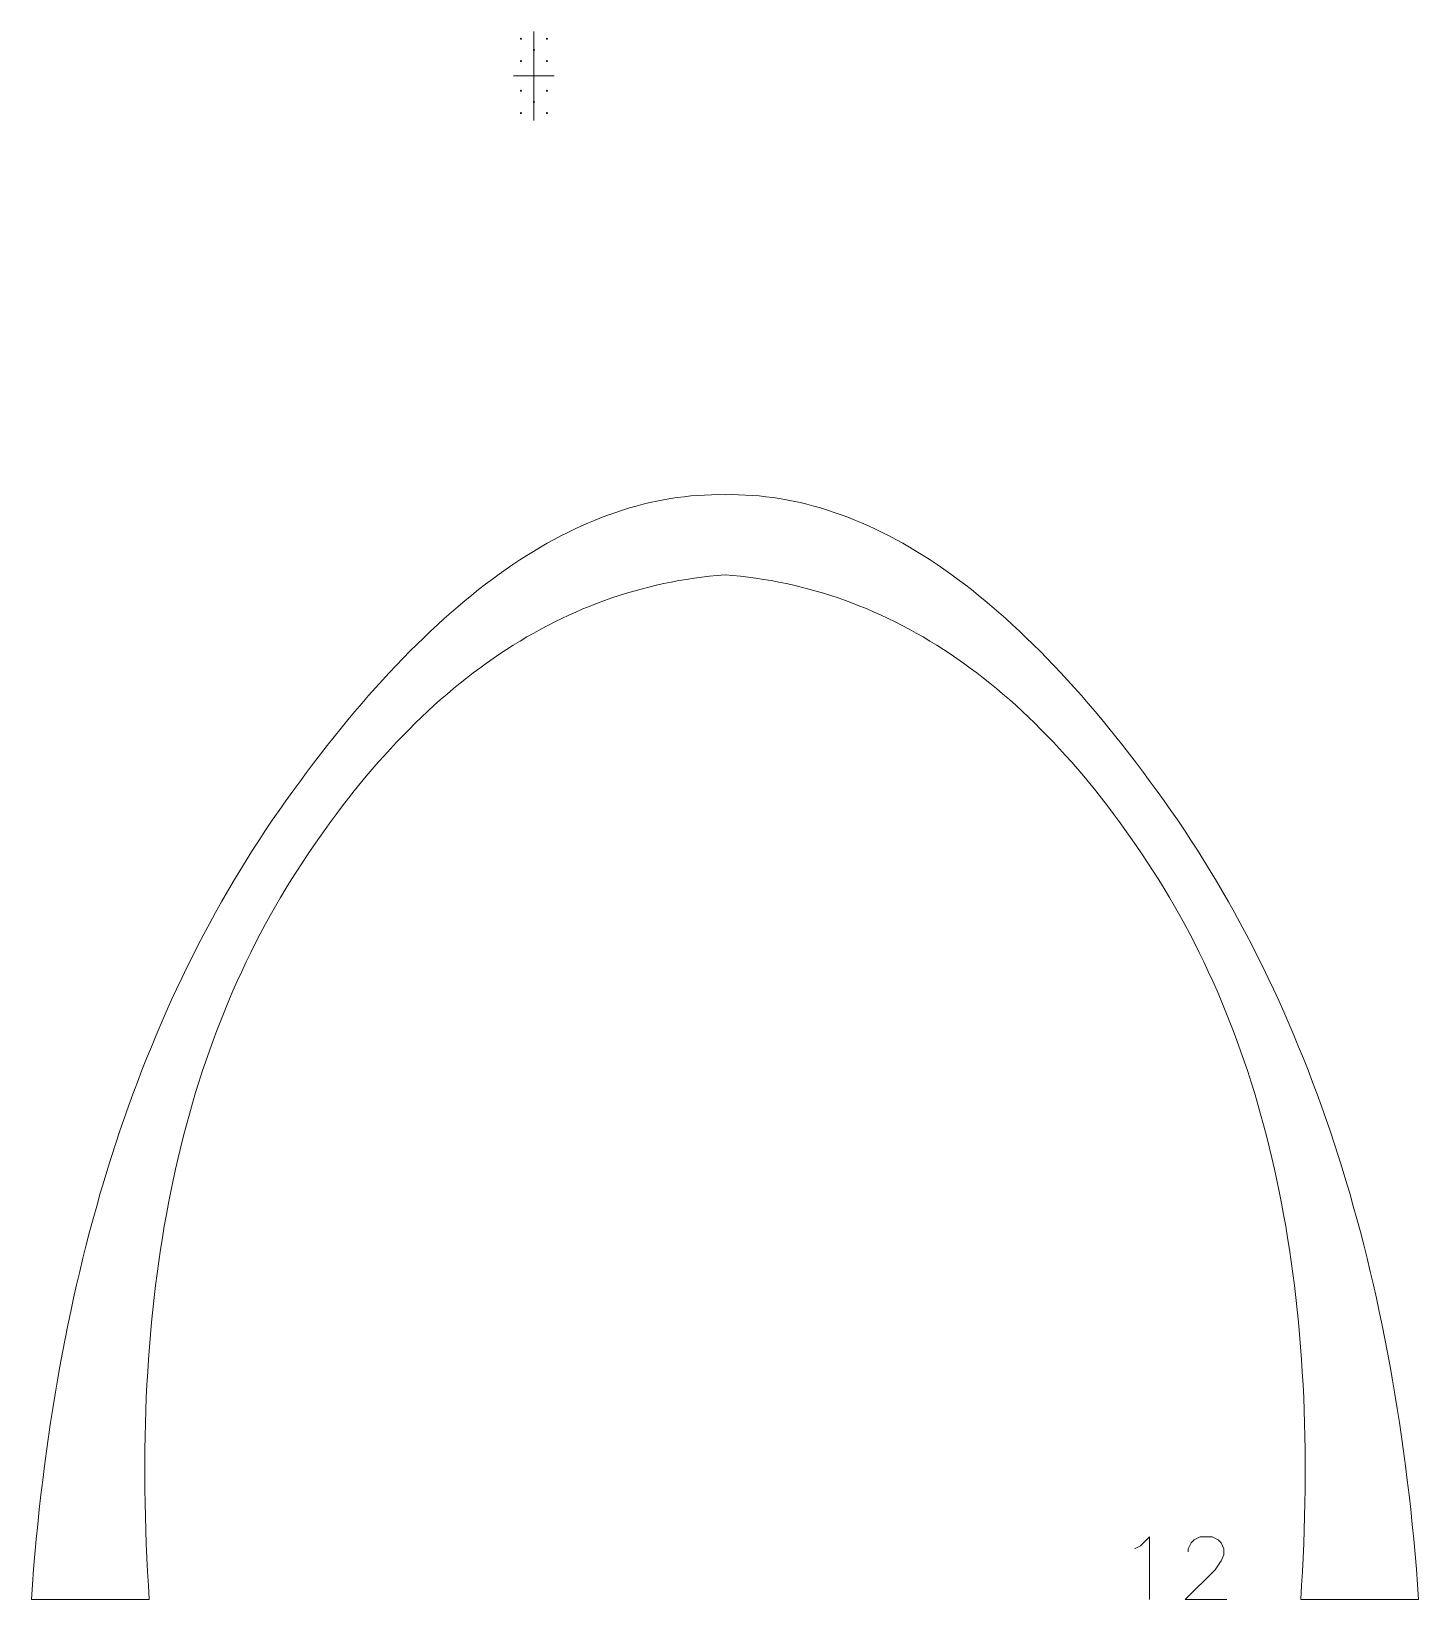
# Model space of a CAD drawing. Extents: x 0 to 8043, y -128 to 1090.
# Drawn here: x 1282.1 to 1469.1, y 3.8 to 215.1 of the extents above; entities that cross this region are included whole.
import ezdxf

# ---------------------------------------------------------------- set-up
doc = ezdxf.new("R2010")
doc.units = 0
doc.header["$MEASUREMENT"] = 0
doc.layers.get('0').update_dxf_attribs({"linetype": 'CONTINUOUS', "lineweight": 9})
doc.layers.add('Drilling', color=7, linetype='CONTINUOUS', lineweight=13)

msp = doc.modelspace()

# ---------------------------------------------------------------- linework, layer by layer
msp.add_lwpolyline([(1375.59633, 152.65727), (1376.5185, 152.66348), (1377.4375, 152.64904), (1378.35668, 152.61396), (1379.27604, 152.55822), (1380.19557, 152.48183), (1381.11528, 152.3848), (1382.03516, 152.26712), (1382.95521, 152.12878), (1383.87544, 151.9698), (1384.79585, 151.79017), (1385.71642, 151.58988), (1386.63718, 151.36895), (1387.55811, 151.12737), (1388.47921, 150.86514), (1389.40049, 150.58227), (1390.32194, 150.27874), (1391.24357, 149.95456), (1392.16537, 149.60973), (1393.08734, 149.24426), (1394.00949, 148.85813), (1394.93182, 148.45136), (1395.85432, 148.02393), (1396.777, 147.57586), (1397.69985, 147.10714), (1398.62287, 146.61777), (1399.54607, 146.10774), (1400.46944, 145.57707), (1401.39299, 145.02575), (1402.31671, 144.45379), (1403.24061, 143.86117), (1404.16468, 143.2479), (1405.08893, 142.61398), (1406.01335, 141.95942), (1406.93795, 141.2842), (1407.86272, 140.58834), (1408.78767, 139.87182), (1409.71279, 139.13466), (1410.63808, 138.37684), (1411.56355, 137.59838), (1412.4892, 136.79927), (1413.41502, 135.97951), (1414.34101, 135.1391), (1415.26718, 134.27804), (1416.19352, 133.39633), (1417.12004, 132.49397), (1418.04673, 131.57097), (1418.9736, 130.62731), (1419.90064, 129.663), (1420.82786, 128.67805), (1421.75525, 127.67244), (1422.68282, 126.64619), (1423.61056, 125.59929), (1424.53847, 124.53173), (1425.46656, 123.44353), (1426.39483, 122.33468), (1427.32327, 121.20518), (1428.25188, 120.05503), (1429.18067, 118.88423), (1430.10963, 117.69278), (1431.03877, 116.48068), (1431.96809, 115.24794), (1432.89757, 113.99454), (1433.82723, 112.72049), (1434.75707, 111.4258), (1435.68084, 110.1149), (1436.59229, 108.79223), (1437.49144, 107.45779), (1438.37826, 106.11159), (1439.25278, 104.75362), (1440.11499, 103.38389), (1440.96488, 102.00238), (1441.80246, 100.60911), (1442.62772, 99.20408), (1443.44068, 97.78727), (1444.24132, 96.3587), (1445.02965, 94.91837), (1445.80566, 93.46626), (1446.56937, 92.00239), (1447.32076, 90.52675), (1448.05983, 89.03935), (1448.7866, 87.54018), (1449.50105, 86.02924), (1450.20319, 84.50654), (1450.89302, 82.97206), (1451.57054, 81.42583), (1452.23574, 79.86782), (1452.88863, 78.29805), (1453.52921, 76.71651), (1454.15747, 75.1232), (1454.77343, 73.51813), (1455.37707, 71.90129), (1455.96839, 70.27268), (1456.54741, 68.63231), (1457.11411, 66.98017), (1457.6685, 65.31626), (1458.21058, 63.64059), (1458.74034, 61.95315), (1459.2578, 60.25394), (1459.76293, 58.54297), (1460.25576, 56.82023), (1460.73628, 55.08572), (1461.20448, 53.33945), (1461.66037, 51.5814), (1462.10394, 49.8116), (1462.53521, 48.03002), (1462.95416, 46.23668), (1463.3608, 44.43157), (1463.75512, 42.61469), (1464.13714, 40.78605), (1464.50684, 38.94564), (1464.86423, 37.09346), (1465.2093, 35.22952), (1465.54207, 33.35381), (1465.86252, 31.46634), (1466.17066, 29.56709), (1466.46648, 27.65608), (1466.74999, 25.7333), (1467.0212, 23.79876), (1467.28008, 21.85245), (1467.52666, 19.89437), (1467.76092, 17.92453), (1467.98287, 15.94291), (1468.19251, 13.94954), (1468.38983, 11.94439), (1468.57485, 9.92748), (1468.74755, 7.8988), (1468.90793, 5.85836), (1469.05601, 3.80614), (1453.16488, 3.80613), (1453.28793, 5.70211), (1453.39721, 7.58658), (1453.49272, 9.45955), (1453.57447, 11.32102), (1453.64245, 13.17098), (1453.69666, 15.00944), (1453.73711, 16.83639), (1453.76379, 18.65185), (1453.77671, 20.4558), (1453.77585, 22.24824), (1453.76124, 24.02918), (1453.73285, 25.79862), (1453.6907, 27.55656), (1453.63478, 29.30299), (1453.5651, 31.03792), (1453.48165, 32.76135), (1453.38443, 34.47327), (1453.27345, 36.17369), (1453.14869, 37.86261), (1453.01018, 39.54002), (1452.85789, 41.20593), (1452.69184, 42.86034), (1452.51203, 44.50324), (1452.31845, 46.13464), (1452.1111, 47.75454), (1451.88998, 49.36293), (1451.6551, 50.95982), (1451.40645, 52.5452), (1451.14403, 54.11909), (1450.86785, 55.68147), (1450.5779, 57.23234), (1450.27419, 58.77172), (1449.95671, 60.29959), (1449.62546, 61.81595), (1449.28045, 63.32082), (1448.92167, 64.81418), (1448.54912, 66.29603), (1448.16281, 67.76639), (1447.76273, 69.22524), (1447.34888, 70.67258), (1446.92127, 72.10843), (1446.47989, 73.53277), (1446.02474, 74.94561), (1445.55583, 76.34694), (1445.07315, 77.73677), (1444.5767, 79.1151), (1444.06649, 80.48192), (1443.54251, 81.83724), (1443.00477, 83.18106), (1442.45326, 84.51337), (1441.88798, 85.83418), (1441.30893, 87.14349), (1440.71612, 88.44129), (1440.10955, 89.72759), (1439.4892, 91.00239), (1438.85509, 92.26568), (1438.20722, 93.51747), (1437.54557, 94.75776), (1436.87016, 95.98655), (1436.18099, 97.20383), (1435.47804, 98.4096), (1434.76133, 99.60388), (1434.03086, 100.78665), (1433.28662, 101.95792), (1432.53314, 103.11497), (1431.77497, 104.25509), (1431.0121, 105.37827), (1430.24454, 106.48453), (1429.47228, 107.57385), (1428.69532, 108.64624), (1427.91367, 109.7017), (1427.12732, 110.74023), (1426.33628, 111.76183), (1425.54054, 112.76649), (1424.7401, 113.75422), (1423.93496, 114.72502), (1423.12513, 115.67889), (1422.3106, 116.61583), (1421.49138, 117.53583), (1420.66746, 118.43891), (1419.83884, 119.32505), (1419.00553, 120.19426), (1418.16752, 121.04653), (1417.32481, 121.88188), (1416.47741, 122.70029), (1415.62531, 123.50177), (1414.76852, 124.28632), (1413.90703, 125.05394), (1413.04084, 125.80462), (1412.16996, 126.53838), (1411.29437, 127.2552), (1410.4141, 127.95509), (1409.52912, 128.63805), (1408.63945, 129.30407), (1407.74509, 129.95317), (1406.84603, 130.58533), (1405.94227, 131.20056), (1405.03381, 131.79886), (1404.12066, 132.38023), (1403.20281, 132.94466), (1402.28027, 133.49217), (1401.35303, 134.02274), (1400.42109, 134.53638), (1399.48446, 135.03308), (1398.54313, 135.51286), (1397.5971, 135.9757), (1396.64638, 136.42161), (1395.69096, 136.85059), (1394.73084, 137.26264), (1393.76603, 137.65776), (1392.79652, 138.03594), (1391.82232, 138.39719), (1390.84341, 138.74151), (1389.85982, 139.0689), (1388.87152, 139.37936), (1387.87853, 139.67288), (1386.88085, 139.94948), (1385.87846, 140.20914), (1384.87138, 140.45187), (1383.85961, 140.67766), (1382.84313, 140.88653), (1381.82197, 141.07846), (1380.7961, 141.25346), (1379.76554, 141.41153), (1378.73028, 141.55267), (1377.69033, 141.67688), (1376.64568, 141.78415), (1375.59633, 141.87449), (1374.54698, 141.78415), (1373.50233, 141.67688), (1372.46238, 141.55267), (1371.42712, 141.41153), (1370.39656, 141.25346), (1369.37069, 141.07846), (1368.34952, 140.88653), (1367.33305, 140.67766), (1366.32128, 140.45187), (1365.3142, 140.20914), (1364.31181, 139.94948), (1363.31413, 139.67288), (1362.32114, 139.37936), (1361.33284, 139.0689), (1360.34924, 138.74151), (1359.37034, 138.39719), (1358.39614, 138.03594), (1357.42663, 137.65776), (1356.46182, 137.26264), (1355.5017, 136.85059), (1354.54628, 136.42161), (1353.59556, 135.9757), (1352.64953, 135.51286), (1351.7082, 135.03308), (1350.77157, 134.53638), (1349.83963, 134.02274), (1348.91239, 133.49217), (1347.98985, 132.94466), (1347.072, 132.38023), (1346.15885, 131.79886), (1345.25039, 131.20056), (1344.34663, 130.58533), (1343.44757, 129.95317), (1342.5532, 129.30407), (1341.66353, 128.63805), (1340.77856, 127.95509), (1339.89828, 127.2552), (1339.0227, 126.53838), (1338.15182, 125.80462), (1337.28563, 125.05394), (1336.42414, 124.28632), (1335.56734, 123.50177), (1334.71525, 122.70029), (1333.86784, 121.88188), (1333.02514, 121.04653), (1332.18713, 120.19426), (1331.35382, 119.32505), (1330.5252, 118.43891), (1329.70128, 117.53583), (1328.88205, 116.61583), (1328.06753, 115.67889), (1327.2577, 114.72502), (1326.45256, 113.75422), (1325.65212, 112.76649), (1324.85638, 111.76183), (1324.06534, 110.74023), (1323.27899, 109.7017), (1322.49733, 108.64624), (1321.72038, 107.57385), (1320.94812, 106.48453), (1320.18055, 105.37827), (1319.41769, 104.25509), (1318.65952, 103.11497), (1317.90604, 101.95792), (1317.1618, 100.78665), (1316.43132, 99.60388), (1315.71461, 98.4096), (1315.01167, 97.20383), (1314.3225, 95.98655), (1313.64709, 94.75776), (1312.98544, 93.51747), (1312.33757, 92.26568), (1311.70346, 91.00239), (1311.08311, 89.72759), (1310.47653, 88.44129), (1309.88372, 87.14349), (1309.30468, 85.83418), (1308.7394, 84.51337), (1308.18789, 83.18106), (1307.65014, 81.83724), (1307.12617, 80.48192), (1306.61595, 79.1151), (1306.11951, 77.73677), (1305.63683, 76.34694), (1305.16792, 74.94561), (1304.71277, 73.53277), (1304.27139, 72.10843), (1303.84378, 70.67258), (1303.42993, 69.22524), (1303.02985, 67.76639), (1302.64354, 66.29603), (1302.27099, 64.81418), (1301.91221, 63.32082), (1301.5672, 61.81595), (1301.23595, 60.29959), (1300.91847, 58.77172), (1300.61475, 57.23234), (1300.32481, 55.68147), (1300.04862, 54.11909), (1299.78621, 52.5452), (1299.53756, 50.95982), (1299.30268, 49.36293), (1299.08156, 47.75454), (1298.87421, 46.13464), (1298.68063, 44.50324), (1298.50081, 42.86034), (1298.33476, 41.20593), (1298.18248, 39.54002), (1298.04396, 37.86261), (1297.91921, 36.17369), (1297.80823, 34.47327), (1297.71101, 32.76135), (1297.62756, 31.03792), (1297.55788, 29.30299), (1297.50196, 27.55656), (1297.45981, 25.79862), (1297.43142, 24.02918), (1297.4168, 22.24824), (1297.41595, 20.4558), (1297.42887, 18.65185), (1297.45555, 16.83639), (1297.49599, 15.00944), (1297.55021, 13.17098), (1297.61819, 11.32102), (1297.69994, 9.45955), (1297.79545, 7.58658), (1297.90473, 5.70211), (1298.02778, 3.80613), (1282.13665, 3.80614), (1282.28472, 5.85836), (1282.44511, 7.8988), (1282.61781, 9.92748), (1282.80282, 11.94439), (1283.00015, 13.94954), (1283.20979, 15.94291), (1283.43174, 17.92453), (1283.666, 19.89437), (1283.91257, 21.85245), (1284.17146, 23.79876), (1284.44266, 25.7333), (1284.72618, 27.65608), (1285.022, 29.56709), (1285.33014, 31.46634), (1285.65059, 33.35381), (1285.98335, 35.22952), (1286.32843, 37.09346), (1286.68582, 38.94564), (1287.05552, 40.78605), (1287.43753, 42.61469), (1287.83186, 44.43157), (1288.2385, 46.23668), (1288.65745, 48.03002), (1289.08871, 49.8116), (1289.53229, 51.5814), (1289.98818, 53.33945), (1290.45638, 55.08572), (1290.9369, 56.82023), (1291.42972, 58.54297), (1291.93486, 60.25394), (1292.45231, 61.95315), (1292.98208, 63.64059), (1293.52416, 65.31626), (1294.07855, 66.98017), (1294.64525, 68.63231), (1295.22426, 70.27268), (1295.81559, 71.90129), (1296.41923, 73.51813), (1297.03518, 75.1232), (1297.66345, 76.71651), (1298.30403, 78.29805), (1298.95692, 79.86782), (1299.62212, 81.42583), (1300.29964, 82.97206), (1300.98946, 84.50654), (1301.6916, 86.02924), (1302.40606, 87.54018), (1303.13282, 89.03935), (1303.8719, 90.52675), (1304.62329, 92.00239), (1305.387, 93.46626), (1306.16301, 94.91837), (1306.95134, 96.3587), (1307.75198, 97.78727), (1308.56494, 99.20408), (1309.3902, 100.60911), (1310.22778, 102.00238), (1311.07767, 103.38389), (1311.93988, 104.75362), (1312.81439, 106.11159), (1313.70122, 107.45779), (1314.60036, 108.79223), (1315.51182, 110.1149), (1316.43559, 111.4258), (1317.36542, 112.72049), (1318.29509, 113.99454), (1319.22457, 115.24794), (1320.15389, 116.48068), (1321.08302, 117.69278), (1322.01199, 118.88423), (1322.94078, 120.05503), (1323.86939, 121.20518), (1324.79783, 122.33468), (1325.72609, 123.44353), (1326.65418, 124.53173), (1327.5821, 125.59929), (1328.50984, 126.64619), (1329.43741, 127.67244), (1330.3648, 128.67805), (1331.29201, 129.663), (1332.21906, 130.62731), (1333.14592, 131.57097), (1334.07262, 132.49397), (1334.99913, 133.39633), (1335.92548, 134.27804), (1336.85165, 135.1391), (1337.77764, 135.97951), (1338.70346, 136.79927), (1339.6291, 137.59838), (1340.55457, 138.37684), (1341.47987, 139.13466), (1342.40499, 139.87182), (1343.32994, 140.58834), (1344.25471, 141.2842), (1345.1793, 141.95942), (1346.10373, 142.61398), (1347.02797, 143.2479), (1347.95205, 143.86117), (1348.87594, 144.45379), (1349.79967, 145.02575), (1350.72321, 145.57707), (1351.64659, 146.10774), (1352.56979, 146.61777), (1353.49281, 147.10714), (1354.41566, 147.57586), (1355.33834, 148.02393), (1356.26084, 148.45136), (1357.18316, 148.85813), (1358.10531, 149.24426), (1359.02729, 149.60973), (1359.94909, 149.95456), (1360.87072, 150.27874), (1361.79217, 150.58227), (1362.71345, 150.86514), (1363.63455, 151.12737), (1364.55548, 151.36895), (1365.47623, 151.58988), (1366.39681, 151.79017), (1367.31722, 151.9698), (1368.23745, 152.12878), (1369.1575, 152.26712), (1370.07738, 152.3848), (1370.99709, 152.48183), (1371.91662, 152.55822), (1372.83597, 152.61396), (1373.75516, 152.64904), (1374.67416, 152.66348)], close=True)
for points in [[(1430.77306, 10.63823), (1431.57683, 11.04012), (1432.7825, 12.24578), (1432.7825, 3.80613)], [(1438.00704, 10.23634), (1438.00704, 10.63823), (1438.40893, 11.44201), (1438.81082, 11.84389), (1439.61459, 12.24578), (1441.22214, 12.24578), (1442.02592, 11.84389), (1442.42781, 11.44201), (1442.8297, 10.63823), (1442.8297, 9.83445), (1442.42781, 9.03068), (1441.62403, 7.82501), (1437.60515, 3.80613), (1443.23158, 3.80613)]]:
    msp.add_lwpolyline(points)
at = {"layer": 'Drilling'}
for p, q in [((1349.85054, 215.07384), (1349.85054, 203.07384)), ((1352.60054, 209.07384), (1347.10054, 209.07384))]:
    msp.add_line(p, q, dxfattribs=at)
for centre in [(1348.10054, 214.07384), (1351.60054, 214.07384), (1349.85054, 212.57384), (1348.10054, 211.07384), (1351.60054, 211.07384), (1348.10054, 207.07384), (1351.60054, 207.07384), (1349.85054, 205.57384), (1348.10054, 204.07384), (1351.60054, 204.07384)]:
    msp.add_circle(centre, 0.0625, dxfattribs=at)

doc.saveas('drawing.dxf')
